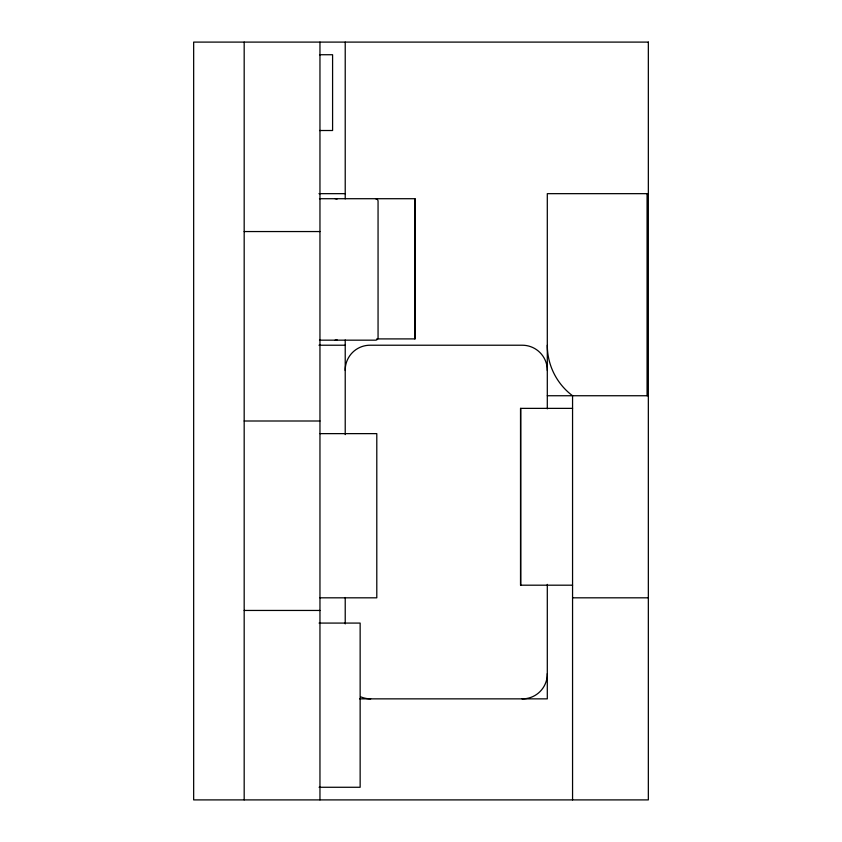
<?xml version="1.0" encoding="UTF-8"?>
<svg xmlns="http://www.w3.org/2000/svg" width="842" height="842" viewBox="0 0 842 842"><rect width="100%" height="100%" fill="white"/><g stroke="black" fill="none" stroke-linecap="round" stroke-linejoin="round"><path stroke-width="1.26" d="M319.528 54.73L332.59 54.73L332.59 130.51L319.528 130.51M318.971 193.66L345.22 193.66M648.34 193.66L547.3 193.66L547.3 408.865M319.476 198.712L415.095 198.712L415.095 338.905L376.763 338.905M244.18 231.55L319.96 231.55M319.476 340.168L375.532 340.168A2.526 2.526 0 0 0 378.058 337.642L378.058 201.238A2.526 2.526 0 0 0 375.532 198.712M318.971 345.22L345.22 345.22M547.3 395.74L648.34 395.74M572.56 408.37L520.524 408.37L520.524 585.19L572.56 585.19M244.18 421L319.96 421M319.96 433.63L376.795 433.63L376.795 597.82L319.96 597.82M572.56 597.82L648.34 597.82M244.18 610.45L319.96 610.45M319.065 623.08L360.144 623.08L360.144 787.27L319.065 787.27M359.65 698.86L547.3 698.86L547.3 584.369M647.077 193.66L647.077 395.74M572.56 799.9L572.56 395.74A63.15 63.15 0 0 1 547.3 345.22M520.745 408.37L520.745 585.19M414.874 198.712L414.874 338.905M345.22 42.1L345.22 198.891M345.22 339.989L345.22 434.619M345.22 597.494L345.22 623.922M319.96 42.1L319.96 799.9M244.18 42.1L244.18 799.9M337.053 339.779A5.052 5.052 0 0 1 335.116 340.168M335.116 198.712A5.052 5.052 0 0 1 337.053 199.101M370.68 698.86A25.46 25.46 0 0 1 360.986 696.944M345.22 370.48A24.839 24.839 0 0 1 370.48 345.22L522.04 345.22A25.018 25.018 0 0 1 547.3 370.48M547.3 673.6A24.839 24.839 0 0 1 522.04 698.86M648.34 42.1L193.66 42.1L193.66 799.9L648.34 799.9L648.34 42.1"/></g></svg>
